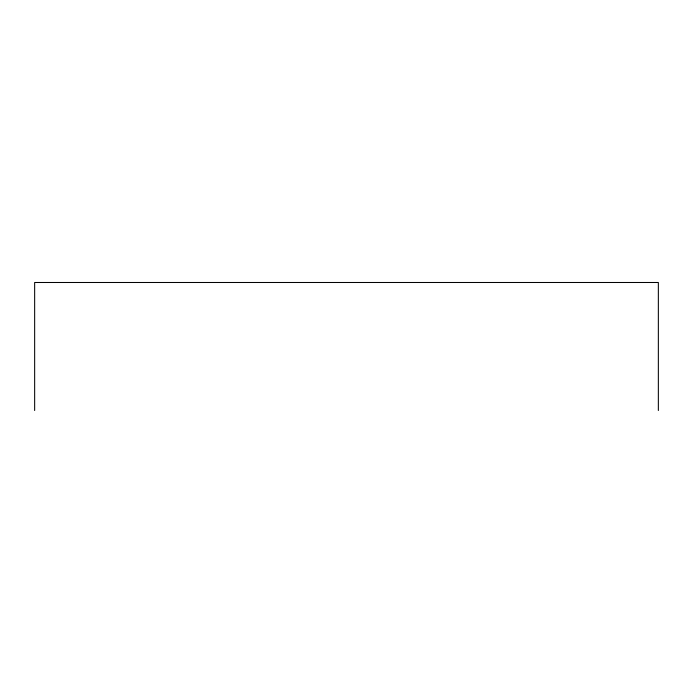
<?xml version="1.0" encoding="UTF-8"?>
<svg xmlns="http://www.w3.org/2000/svg" width="693" height="693" viewBox="0 0 693 693"><rect width="100%" height="100%" fill="white"/><g stroke="black" fill="none" stroke-linecap="round" stroke-linejoin="round"><path stroke-width="1.04" d="M658.35 410.507L658.35 282.493L34.65 282.493L34.65 410.507"/></g></svg>
